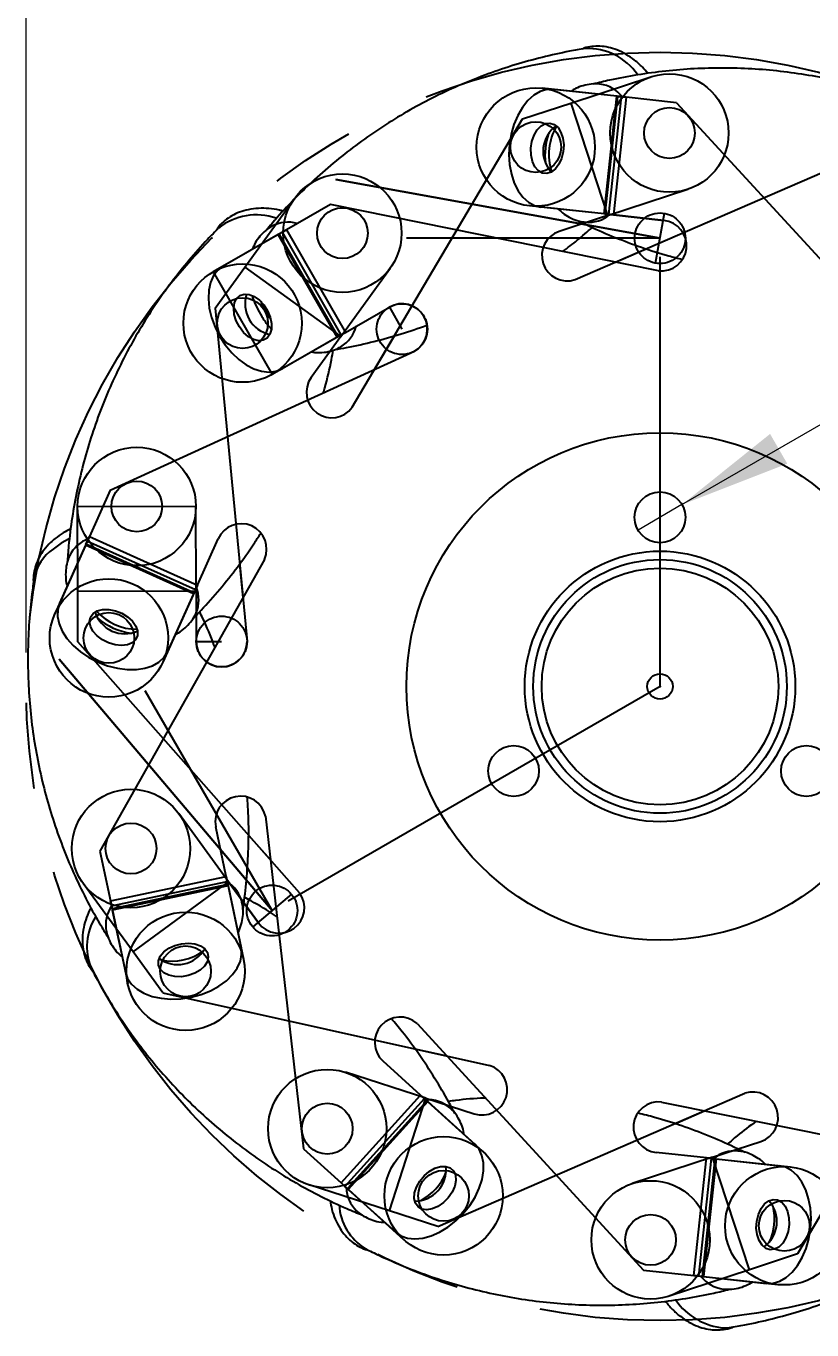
# Model space of a CAD drawing. Header units: millimetres. Extents: x 15 to 415, y 5 to 292.
# Drawn here: x 328.25 to 351.49, y 88.57 to 127.12 of the extents above; entities that cross this region are included whole.
import ezdxf

# ---------------------------------------------------------------- set-up
doc = ezdxf.new("R2010")
doc.units = ezdxf.units.MM
doc.header["$PDSIZE"] = -1
doc.linetypes.add('CENTERX2', pattern=[20.32, 12.7, -2.54, 2.54, -2.54])
doc.styles.add('SLDTEXTSTYLE0', font='TXT', dxfattribs={"width": 0.75})
doc.dimstyles.new('SLDDIMSTYLE0', dxfattribs={"dimtxt": 3.5, "dimasz": 3.302, "dimexe": 0, "dimexo": 0.0625, "dimgap": 0.875, "dimtad": 1, "dimlfac": 2, "dimrnd": 1e-09, "dimzin": 12, "dimdsep": 46, "dimtxsty": 'SLDTEXTSTYLE0', "dimsah": 1, "dimcen": 0.09, "dimadec": 0, "dimazin": 3, "dimtfac": 1, "dimtofl": 0, "dimtmove": 0, "dimatfit": 3, "dimfxl": 1, "dimfrac": 2, "dimtolj": 1, "dimtzin": 12, "dimarcsym": 0})
doc.dimstyles.new('SLDDIMSTYLE1', dxfattribs={"dimtxt": 3.5, "dimasz": 3.302, "dimexe": 0, "dimexo": 0.0625, "dimgap": 0.875, "dimtad": 1, "dimlfac": 2, "dimrnd": 1e-09, "dimzin": 12, "dimdsep": 46, "dimtxsty": 'SLDTEXTSTYLE0', "dimblk1": 'NONE', "dimsah": 1, "dimcen": 0, "dimadec": 0, "dimazin": 3, "dimtfac": 1, "dimtmove": 0, "dimatfit": 3, "dimldrblk": 'NONE', "dimfxl": 1, "dimfrac": 2, "dimtolj": 1, "dimtzin": 12, "dimarcsym": 0})

# ---------------------------------------------------------------- blocks, each defined once
blk = doc.blocks.new('_D')
at = {"color": 7, "linetype": 'Continuous', "lineweight": 18}
for p, q in [((328.247, 108.592), (328.247, 144.205)), ((365.747, 108.592), (365.747, 144.205)), ((328.247, 143.205), (365.747, 143.205))]:
    blk.add_line(p, q, dxfattribs=at)
for points in [[(328.247, 143.205), (331.549, 142.697), (331.549, 143.713)], [(365.747, 143.205), (362.445, 143.713), (362.445, 142.697)]]:
    blk.add_solid(points, dxfattribs=at)
at = {"color": 7, "linetype": 'Continuous', "lineweight": 18, "char_height": 3.5, "attachment_point": 1, "style": 'SLDTEXTSTYLE0'}
for s, insert in [('%%c', (348.317, 147.717)), ('75,00', (353.595, 147.77))]:
    blk.add_mtext(s, dxfattribs=dict(at, insert=insert))
blk = doc.blocks.new('_D_1')
at = {"color": 7, "linetype": 'Continuous', "lineweight": 18}
for q in [(379.801, 131.531), (346.347, 112.217)]:
    blk.add_line((347.646, 112.967), q, dxfattribs=at)
blk.add_solid([(347.646, 112.967), (350.76, 114.178), (350.252, 115.058)], dxfattribs=at)
at = {"color": 7, "linetype": 'Continuous', "lineweight": 18, "char_height": 3.5, "attachment_point": 1, "rotation": 30, "style": 'SLDTEXTSTYLE0'}
for s, insert in [('3,00', (369.685, 130.949)), ('%%c', (365.141, 128.264))]:
    blk.add_mtext(s, dxfattribs=dict(at, insert=insert))
blk = doc.blocks.new('_NONE')

msp = doc.modelspace()

# ---------------------------------------------------------------- linework, layer by layer
at = {"color": 7, "linetype": 'Continuous'}
for p, q in [((344.3543, 124.8383), (346.73, 125.6167)), ((345.9955, 125.0108), (343.5098, 125.2783)), ((345.9955, 125.0108), (345.621, 121.5309)), ((347.4869, 124.8503), (345.9955, 125.0108)), ((342.9288, 124.3712), (344.3543, 124.8383)), ((344.3543, 124.8383), (345.4441, 121.5123)), ((347.4869, 124.8503), (354.1826, 117.5587)), ((337.8955, 115.8468), (342.9288, 124.3712)), ((344.4858, 119.6198), (353.5684, 123.5576)), ((345.4441, 121.5123), (347.8198, 122.2907)), ((334.7217, 119.9914), (336.1862, 122.0176)), ((337.249, 121.8424), (335.9481, 121.0956)), ((346.9518, 119.879), (337.249, 121.8424)), ((345.621, 121.5309), (343.1353, 121.7984)), ((345.4441, 121.5123), (344.0187, 121.0452)), ((347.1124, 121.3704), (345.621, 121.5309)), ((345.621, 121.5309), (347.1124, 121.3704)), ((335.9481, 121.0956), (333.7799, 119.851)), ((335.9481, 121.0956), (337.6906, 118.0602)), ((333.8431, 118.7757), (334.7217, 119.9914)), ((334.7217, 119.9914), (337.5584, 117.9412)), ((337.5584, 117.9412), (339.0228, 119.9674)), ((333.8431, 118.7757), (334.7815, 108.9208)), ((337.6906, 118.0602), (338.9915, 118.8069)), ((337.6906, 118.0602), (335.5224, 116.8156)), ((337.5584, 117.9412), (336.6798, 116.7255)), ((330.7344, 113.3913), (339.7382, 117.506)), ((330.7344, 113.3913), (330.1209, 112.0225)), ((329.7778, 110.4083), (329.7716, 112.9083)), ((333.2778, 110.417), (333.2716, 112.917)), ((330.1209, 112.0225), (329.0984, 109.7412)), ((330.1209, 112.0225), (333.3148, 110.5909)), ((333.3148, 110.5909), (333.9283, 111.9597)), ((335.2971, 111.3462), (330.4314, 102.725)), ((329.7778, 110.4083), (333.2778, 110.417)), ((329.7815, 108.9083), (329.7778, 110.4083)), ((333.3148, 110.5909), (332.2922, 108.3096)), ((333.2778, 110.417), (333.2815, 108.917)), ((336.3333, 101.4871), (329.7815, 108.9083)), ((334.2373, 101.8137), (332.7628, 103.8326)), ((335.3247, 103.7524), (336.4558, 93.9177)), ((334.1649, 101.9762), (333.8567, 103.4442)), ((330.4314, 102.725), (330.7396, 101.257)), ((331.4108, 99.7494), (329.9364, 101.7683)), ((330.7396, 101.257), (334.1649, 101.9762)), ((331.4108, 99.7494), (334.2373, 101.8137)), ((334.1649, 101.9762), (334.6786, 99.5295)), ((335.122, 100.6024), (334.2373, 101.8137)), ((334.2373, 101.8137), (335.122, 100.6024)), ((330.7396, 101.257), (331.2533, 98.8104)), ((332.2955, 98.5381), (331.4108, 99.7494)), ((356.0977, 99.3369), (351.0644, 90.8126)), ((332.2955, 98.5381), (341.9581, 96.3853)), ((339.8107, 97.6251), (346.5064, 90.3335)), ((339.9164, 95.5064), (338.8042, 96.5129)), ((340.0704, 95.4175), (337.6908, 96.1841)), ((337.568, 92.9113), (339.9164, 95.5064)), ((338.9971, 92.0861), (340.0704, 95.4175)), ((339.9164, 95.5064), (341.7701, 93.829)), ((340.0704, 95.4175), (341.4981, 94.9575)), ((340.4249, 91.6262), (349.5074, 95.564)), ((347.0414, 95.3048), (356.7442, 93.3414)), ((348.5491, 93.6715), (349.9745, 94.1386)), ((336.4558, 93.9177), (337.568, 92.9113)), ((348.3723, 93.6529), (346.8809, 93.8134)), ((348.5491, 93.6715), (346.1734, 92.893)), ((347.9977, 90.173), (348.3723, 93.6529)), ((348.3723, 93.6529), (350.8579, 93.3854)), ((349.6389, 90.3455), (348.5491, 93.6715)), ((337.568, 92.9113), (339.4217, 91.2338)), ((338.9971, 92.0861), (336.6176, 92.8528)), ((340.4249, 91.6262), (338.9971, 92.0861)), ((351.0644, 90.8126), (349.6389, 90.3455)), ((346.5064, 90.3335), (347.9977, 90.173)), ((349.6389, 90.3455), (347.2632, 89.567)), ((347.9977, 90.173), (350.4834, 89.9055))]:
    msp.add_line(p, q, dxfattribs=at)
at = {"color": 7, "linetype": 'Continuous', "lineweight": 25}
for p, q in [((345.715, 125.041), (343.8495, 125.2417)), ((345.3404, 121.5611), (345.715, 125.041)), ((345.3724, 121.5576), (345.7469, 125.0375)), ((345.8463, 125.0268), (345.4718, 121.5469)), ((345.9955, 125.0108), (345.621, 121.5309)), ((345.7469, 125.0375), (345.715, 125.041)), ((345.7469, 125.0375), (345.8463, 125.0268)), ((345.8463, 125.0268), (345.9955, 125.0108)), ((347.4869, 124.8503), (345.9955, 125.0108)), ((347.4869, 124.8503), (354.1826, 117.5587)), ((337.249, 121.8424), (335.9481, 121.0956)), ((346.9518, 119.879), (337.249, 121.8424)), ((345.3404, 121.5611), (343.475, 121.7618)), ((345.3724, 121.5576), (345.3404, 121.5611)), ((345.4718, 121.5469), (345.3724, 121.5576)), ((345.4718, 121.5469), (345.621, 121.5309)), ((347.1124, 121.3704), (345.621, 121.5309)), ((335.818, 121.0209), (335.9481, 121.0956)), ((335.9481, 121.0956), (337.6906, 118.0602)), ((335.7034, 120.9552), (334.0762, 120.0211)), ((335.7313, 120.9711), (335.7034, 120.9552)), ((337.4459, 117.9197), (335.7034, 120.9552)), ((335.7313, 120.9711), (335.818, 121.0209)), ((337.4737, 117.9357), (335.7313, 120.9711)), ((335.818, 121.0209), (337.5605, 117.9855)), ((345.6781, 120.1367), (346.5898, 120.532)), ((337.6906, 118.0602), (338.9915, 118.8069)), ((337.5605, 117.9855), (337.4737, 117.9357)), ((337.5605, 117.9855), (337.6906, 118.0602)), ((338.5562, 116.9659), (339.1429, 117.9594)), ((337.4459, 117.9197), (335.8187, 116.9856)), ((337.4737, 117.9357), (337.4459, 117.9197)), ((330.7344, 113.3913), (339.7382, 117.506)), ((330.7344, 113.3913), (330.1209, 112.0225)), ((330.0186, 111.7944), (330.0055, 111.765)), ((330.0186, 111.7944), (330.0595, 111.8856)), ((333.2125, 110.3628), (330.0186, 111.7944)), ((330.0595, 111.8856), (330.1209, 112.0225)), ((330.0595, 111.8856), (333.2534, 110.4541)), ((330.1209, 112.0225), (333.3148, 110.5909)), ((333.3148, 110.5909), (333.9283, 111.9597)), ((330.0055, 111.765), (329.2381, 110.0529)), ((333.1994, 110.3335), (330.0055, 111.765)), ((335.2971, 111.3462), (330.4314, 102.725)), ((334.5631, 111.2149), (334.6583, 110.2145)), ((333.1994, 110.3335), (332.4319, 108.6213)), ((333.2125, 110.3628), (333.1994, 110.3335)), ((333.2534, 110.4541), (333.2125, 110.3628)), ((333.2534, 110.4541), (333.3148, 110.5909)), ((335.3247, 103.7524), (336.4558, 93.9177)), ((334.1649, 101.9762), (333.8567, 103.4442)), ((335.4732, 102.4613), (334.8258, 103.1946)), ((330.4314, 102.725), (330.7396, 101.257)), ((330.7396, 101.257), (334.1649, 101.9762)), ((330.7705, 101.1102), (334.1958, 101.8294)), ((334.1958, 101.8294), (334.1649, 101.9762)), ((334.1958, 101.8294), (334.2163, 101.7315)), ((334.2163, 101.7315), (330.791, 101.0124)), ((334.2229, 101.7001), (330.7976, 100.9809)), ((334.2163, 101.7315), (334.2229, 101.7001)), ((334.2229, 101.7001), (334.6084, 99.8638)), ((330.7705, 101.1102), (330.7396, 101.257)), ((330.791, 101.0124), (330.7705, 101.1102)), ((330.791, 101.0124), (330.7976, 100.9809)), ((330.7976, 100.9809), (331.1831, 99.1447)), ((339.8107, 97.6251), (346.5064, 90.3335)), ((339.7457, 96.8782), (340.6896, 96.6679)), ((339.9164, 95.5064), (338.8042, 96.5129)), ((337.568, 92.9113), (339.9164, 95.5064)), ((337.6792, 92.8106), (340.0276, 95.4058)), ((340.1018, 95.3387), (337.7533, 92.7435)), ((340.1256, 95.3171), (337.7772, 92.722)), ((340.0276, 95.4058), (339.9164, 95.5064)), ((340.0276, 95.4058), (340.1018, 95.3387)), ((340.1018, 95.3387), (340.1256, 95.3171)), ((340.1256, 95.3171), (341.5168, 94.0582)), ((347.0414, 95.3048), (356.7442, 93.3414)), ((347.4309, 94.6637), (348.3151, 95.047)), ((336.4558, 93.9177), (337.568, 92.9113)), ((348.3723, 93.6529), (346.8809, 93.8134)), ((347.9977, 90.173), (348.3723, 93.6529)), ((348.1469, 90.1569), (348.5214, 93.6368)), ((348.6208, 93.6261), (348.2463, 90.1462)), ((348.6528, 93.6227), (348.2783, 90.1428)), ((348.5214, 93.6368), (348.3723, 93.6529)), ((348.5214, 93.6368), (348.6208, 93.6261)), ((348.6208, 93.6261), (348.6528, 93.6227)), ((348.6528, 93.6227), (350.5183, 93.4219)), ((337.6792, 92.8106), (337.568, 92.9113)), ((337.7533, 92.7435), (337.6792, 92.8106)), ((337.7533, 92.7435), (337.7772, 92.722)), ((337.7772, 92.722), (339.1684, 91.463)), ((346.5064, 90.3335), (347.9977, 90.173)), ((348.1469, 90.1569), (347.9977, 90.173)), ((348.2463, 90.1462), (348.1469, 90.1569)), ((348.2463, 90.1462), (348.2783, 90.1428)), ((348.2783, 90.1428), (350.1437, 89.942)), ((348.8863, 88.6244), (349.0451, 88.6373))]:
    msp.add_line(p, q, dxfattribs=at)
at = {"color": 7, "linetype": 'CENTERX2'}
for p, q in [((346.9966, 120.8419), (337.41, 122.5751)), ((337.41, 122.5751), (346.9966, 120.8419)), ((346.8632, 120.1039), (347.1301, 121.5799)), ((335.9481, 121.0956), (337.6906, 118.0602)), ((346.9966, 120.8419), (339.4966, 120.8419)), ((346.9966, 107.5919), (346.9966, 120.8419)), ((333.7799, 119.851), (335.5224, 116.8156)), ((338.9915, 118.8069), (339.3648, 118.1565)), ((329.7716, 112.9083), (333.2716, 112.917)), ((329.7778, 110.4083), (333.2778, 110.417)), ((333.2815, 108.917), (334.0315, 108.9189)), ((335.5218, 100.9669), (329.2275, 108.4025)), ((329.2275, 108.4025), (335.5218, 100.9669)), ((346.9966, 107.5919), (335.5218, 100.9669)), ((335.5218, 100.9669), (331.7718, 107.4621)), ((336.0942, 101.4515), (334.9493, 100.4823))]:
    msp.add_line(p, q, dxfattribs=at)
at = {"color": 7, "linetype": 'Continuous', "lineweight": 25, "flags": 128}
for points in [[(343.8495, 125.2417), (343.6524, 125.2362), (343.4557, 125.178), (343.2652, 125.0688), (343.0868, 124.912), (342.9258, 124.7124), (342.7873, 124.476), (342.6753, 124.21), (342.5933, 123.9225), (342.5438, 123.6221), (342.5283, 123.3182), (342.5472, 123.0198), (342.6, 122.736), (342.6851, 122.4756), (342.7999, 122.2463), (342.9408, 122.0551), (343.1037, 121.9079), (343.2836, 121.8092), (343.475, 121.7618)], [(343.1785, 123.5018), (343.2091, 123.7034), (343.2733, 123.8902), (343.3664, 124.0481), (343.4814, 124.1654), (343.6098, 124.2336), (343.7421, 124.2475), (343.8685, 124.2061), (343.9796, 124.1124), (344.0671, 123.9735), (344.1246, 123.7996), (344.1478, 123.6036), (344.135, 123.4), (344.0872, 123.204), (344.0078, 123.0301), (343.9028, 122.8911), (343.7799, 122.7975), (343.6484, 122.756), (343.5178, 122.7699), (343.398, 122.8381), (343.2977, 122.9555), (343.2245, 123.1134), (343.1838, 123.3001), (343.1785, 123.5018)], [(334.0762, 120.0211), (333.92, 119.9008), (333.7951, 119.738), (333.7051, 119.5377), (333.6529, 119.306), (333.6401, 119.0499), (333.6669, 118.7772), (333.7327, 118.4962), (333.8354, 118.2154), (333.9719, 117.9433), (334.138, 117.6883), (334.3287, 117.458), (334.5382, 117.2595), (334.7601, 117.0988), (334.9877, 116.9807), (335.2141, 116.909), (335.4324, 116.8856), (335.636, 116.9114), (335.8187, 116.9856)], [(334.5561, 118.219), (334.4623, 118.4002), (334.4045, 118.589), (334.387, 118.7714), (334.411, 118.934), (334.4749, 119.0646), (334.5737, 119.1536), (334.7003, 119.1944), (334.8452, 119.1839), (334.9977, 119.123), (335.1465, 119.0161), (335.2805, 118.8711), (335.3898, 118.6989), (335.4663, 118.5122), (335.5043, 118.3248), (335.501, 118.1507), (335.4567, 118.0027), (335.3745, 117.8919), (335.2608, 117.8264), (335.1237, 117.8111), (334.9736, 117.8472), (334.8216, 117.9319), (334.6789, 118.059), (334.5561, 118.219)], [(329.5213, 111.9535), (329.2885, 111.8262), (329.0436, 111.6543)], [(329.2381, 110.0529), (329.1825, 109.8638), (329.177, 109.6586), (329.222, 109.4437), (329.316, 109.2256), (329.4561, 109.0109), (329.6381, 108.806), (329.8565, 108.6173), (330.1046, 108.4505), (330.3749, 108.3106), (330.6592, 108.2019), (330.9489, 108.1277), (331.235, 108.0903), (331.5091, 108.0907), (331.7626, 108.129), (331.988, 108.204), (332.1783, 108.3134), (332.3278, 108.454), (332.4319, 108.6213)], [(330.6855, 108.8771), (330.5032, 108.9685), (330.3455, 109.0873), (330.2241, 109.2246), (330.1479, 109.3702), (330.1228, 109.5134), (330.1505, 109.6435), (330.2289, 109.7509), (330.3523, 109.8276), (330.5115, 109.8679), (330.6947, 109.8689), (330.8883, 109.8304), (331.0779, 109.7553), (331.2496, 109.6492), (331.3904, 109.52), (331.4901, 109.3772), (331.5412, 109.2314), (331.54, 109.0935), (331.4864, 108.9736), (331.3845, 108.8807), (331.2419, 108.8216), (331.0691, 108.8008), (330.879, 108.8198), (330.6855, 108.8771)], [(331.1831, 99.1447), (331.2493, 98.959), (331.3655, 98.7898), (331.5281, 98.6424), (331.7324, 98.5212), (331.972, 98.4298), (332.2396, 98.3711), (332.5272, 98.3468), (332.826, 98.3577), (333.1269, 98.4034), (333.4208, 98.4825), (333.6987, 98.5928), (333.9523, 98.7307), (334.1737, 98.8921), (334.3563, 99.0721), (334.4946, 99.2652), (334.5842, 99.4656), (334.6226, 99.6672), (334.6084, 99.8638)], [(333.0453, 99.0442), (332.844, 99.011), (332.6466, 99.0144), (332.4677, 99.0541), (332.3205, 99.1272), (332.216, 99.2283), (332.1619, 99.3498), (332.1622, 99.4828), (332.2169, 99.6174), (332.322, 99.7435), (332.4697, 99.852), (332.6489, 99.9346), (332.8465, 99.9854), (333.0477, 100.0004), (333.2376, 99.9787), (333.4022, 99.9218), (333.5293, 99.8339), (333.6093, 99.7215), (333.6364, 99.5931), (333.6086, 99.458), (333.528, 99.3264), (333.4004, 99.208), (333.2354, 99.1115), (333.0453, 99.0442)], [(339.1684, 91.463), (339.331, 91.3517), (339.5245, 91.2831), (339.7427, 91.2595), (339.9792, 91.2814), (340.2268, 91.3483), (340.4778, 91.4582), (340.7248, 91.6075), (340.9601, 91.792), (341.1767, 92.0058), (341.3679, 92.2426), (341.528, 92.4951), (341.652, 92.7557), (341.7363, 93.0165), (341.7782, 93.2694), (341.7765, 93.507), (341.7313, 93.7218), (341.6438, 93.9074), (341.5168, 94.0582)], [(340.7339, 92.4763), (340.5906, 92.3311), (340.4289, 92.2178), (340.2608, 92.1448), (340.0988, 92.1174), (339.9548, 92.1377), (339.8396, 92.2042), (339.7617, 92.312), (339.7269, 92.4531), (339.7378, 92.6169), (339.7935, 92.7915), (339.8899, 92.9637), (340.0199, 93.1209), (340.1738, 93.2513), (340.3403, 93.3454), (340.5069, 93.396), (340.6613, 93.3996), (340.7921, 93.3558), (340.8896, 93.2678), (340.9465, 93.1422), (340.9586, 92.9883), (340.925, 92.8175), (340.8482, 92.6425), (340.7339, 92.4763)], [(350.1437, 89.942), (350.3408, 89.9476), (350.5376, 90.0058), (350.728, 90.115), (350.9065, 90.2717), (351.0674, 90.4714), (351.206, 90.7078), (351.3179, 90.9738), (351.3999, 91.2613), (351.4494, 91.5616), (351.4649, 91.8656), (351.446, 92.164), (351.3932, 92.4477), (351.3081, 92.7082), (351.1934, 92.9375), (351.0524, 93.1286), (350.8895, 93.2758), (350.7096, 93.3746), (350.5183, 93.4219)], [(350.8147, 91.682), (350.7841, 91.4803), (350.7199, 91.2936), (350.6268, 91.1357), (350.5118, 91.0183), (350.3834, 90.9501), (350.2511, 90.9363), (350.1247, 90.9777), (350.0137, 91.0713), (349.9261, 91.2103), (349.8686, 91.3842), (349.8454, 91.5802), (349.8582, 91.7838), (349.906, 91.9798), (349.9854, 92.1537), (350.0904, 92.2927), (350.2133, 92.3863), (350.3449, 92.4277), (350.4754, 92.4138), (350.5953, 92.3457), (350.6955, 92.2283), (350.7687, 92.0704), (350.8095, 91.8837), (350.8147, 91.682)]]:
    msp.add_lwpolyline(points, dxfattribs=at)
at = {"color": 7, "linetype": 'CENTERX2'}
for centre, radius in [((346.9966, 107.5919), 18.75), ((346.9966, 107.5919), 18.75), ((347.2749, 123.9537), 1.75), ((343.3226, 123.5383), 1.75), ((337.6045, 120.9925), 1.75), ((346.9966, 120.8419), 0.75), ((334.6512, 118.3333), 1.75), ((339.3648, 118.1565), 0.75), ((331.5216, 112.9126), 1.75), ((330.6953, 109.0254), 1.75), ((334.0315, 108.9189), 0.75), ((331.3496, 102.8005), 1.75), ((335.5218, 100.9669), 0.75), ((332.966, 99.1699), 1.75), ((337.1542, 94.5184), 1.75), ((340.5959, 92.5314), 1.75), ((350.6706, 91.6454), 1.75), ((346.7183, 91.23), 1.75)]:
    msp.add_circle(centre, radius, dxfattribs=at)
at = {"color": 7, "linetype": 'Continuous'}
for centre, radius in [((347.2749, 123.9537), 0.75), ((343.3226, 123.5383), 0.75), ((337.6045, 120.9925), 0.75), ((334.6512, 118.3333), 0.75), ((331.5216, 112.9126), 0.75), ((346.9966, 107.5919), 4), ((346.9966, 107.5919), 4), ((330.6953, 109.0254), 0.75), ((331.3496, 102.8005), 0.75), ((332.966, 99.1699), 0.75), ((337.1542, 94.5184), 0.75), ((340.5959, 92.5314), 0.75), ((350.6706, 91.6454), 0.75), ((346.7183, 91.23), 0.75)]:
    msp.add_circle(centre, radius, dxfattribs=at)
at = {"color": 7, "linetype": 'Continuous', "lineweight": 25}
for centre, radius in [((346.9966, 107.5919), 7.5), ((346.9966, 112.5919), 0.75), ((346.9966, 107.5919), 4), ((346.9966, 107.5919), 3.75), ((346.9966, 107.5919), 3.5), ((346.9966, 107.5919), 0.375), ((342.6665, 105.0919), 0.75), ((351.3267, 105.0919), 0.75)]:
    msp.add_circle(centre, radius, dxfattribs=at)
for centre, radius, start, end in [((344.8628, 124.6684), 1.7847, 34.61944, 92.60263), ((345.0917, 124.3987), 1.0099, 38.15456, 82.14399), ((344.4621, 123.4157), 0.9217, 125.54412, 222.17044), ((345.3164, 123.3237), 1.6085, 148.90594, 198.80862), ((335.0562, 119.7305), 1.8027, 70.94086, 128.27396), ((344.8688, 122.3187), 1.0075, 265.68694, 309.62354), ((335.9896, 120.323), 0.9952, 73.80945, 118.4347), ((347.0321, 120.6247), 0.75, 263.85728, 83.85728), ((335.6451, 118.9038), 0.9217, 161.54412, 258.17044), ((339.3648, 118.1565), 0.75, 299.85728, 119.85728), ((337.0306, 118.496), 1.011, 301.3885, 345.52638), ((334.6127, 111.653), 0.75, 335.85728, 155.85728), ((330.4345, 111.0129), 1.0038, 110.00293, 154.0376), ((329.8343, 110.529), 1.3754, 125.09352, 168.8363), ((332.3409, 110.1534), 1.0144, 337.79456, 21.46256), ((331.1641, 110.0712), 0.9217, 197.54412, 294.17044), ((331.5379, 110.9052), 1.6245, 222.00603, 269.70853), ((334.5907, 103.5983), 0.75, 11.85728, 191.85728), ((333.6508, 100.9608), 1.0166, 13.89246, 57.41564), ((331.6023, 100.5378), 1.001, 145.94891, 190.37907), ((331.7051, 99.8967), 1.6599, 147.90789, 201.89617), ((332.7305, 100.2916), 0.9217, 233.54412, 330.17044), ((332.5612, 101.0981), 1.6244, 258.41981, 305.29475), ((339.3074, 97.069), 0.75, 47.85728, 227.85728), ((340.1319, 94.3797), 0.9954, 49.35169, 93.90317), ((346.9611, 94.5591), 0.75, 83.85728, 263.85728), ((349.22, 92.8669), 0.9954, 85.53011, 129.9083), ((339.7461, 93.3004), 0.9217, 269.54412, 6.17044), ((339.1434, 93.8458), 1.6492, 297.62896, 338.0856), ((338.7116, 92.8095), 0.9964, 181.83591, 226.34259), ((339.1598, 92.3772), 1.66, 183.94309, 237.94634), ((349.5312, 91.7681), 0.9217, 305.54412, 42.17044), ((348.7135, 91.8561), 1.6689, 335.06236, 12.6522), ((348.9931, 90.761), 0.9954, 217.82987, 262.84137), ((349.0705, 90.5879), 1.9721, 215.26356, 264.6419)]:
    msp.add_arc(centre, radius, start, end, dxfattribs=at)
at = {"color": 8, "linetype": 'Continuous', "lineweight": 25}
for centre, radius, start, end in [((345.5799, 123.2954), 1.9851, 160.99852, 186.71604), ((337.0564, 119.714), 2.0098, 201.44585, 218.26871), ((331.6205, 111.0895), 1.9403, 229.05917, 262.65539)]:
    msp.add_arc(centre, radius, start, end, dxfattribs=at)
at = {"color": 7, "linetype": 'Continuous'}
for centre, start, end in [((344.2522, 120.3325), 108.14272, 288.14272), ((347.0321, 120.6247), 263.85728, 83.85728), ((339.3648, 118.1565), 299.85728, 119.85728), ((337.2876, 116.2861), 144.14272, 324.14272), ((334.6127, 111.653), 335.85728, 155.85728), ((334.0315, 108.9189), 180.14272, 0.14272), ((334.5907, 103.5983), 11.85728, 191.85728), ((335.7276, 101.0448), 216.14272, 36.14272), ((339.3074, 97.069), 47.85728, 227.85728), ((341.7281, 95.6714), 252.14272, 72.14272), ((349.741, 94.8513), 288.14272, 108.14272), ((346.9611, 94.5591), 83.85728, 263.85728)]:
    msp.add_arc(centre, 0.75, start, end, dxfattribs=at)
at = {"color": 7, "linetype": 'Continuous', "lineweight": 25}
for points, knots in [([(344.7829, 126.4514), (344.6285, 126.4249), (344.2053, 126.3523), (343.5114, 126.198), (342.7058, 125.9759), (341.908, 125.7084), (341.1216, 125.3964), (340.3505, 125.0403), (339.5985, 124.6412), (338.869, 124.2005), (338.1651, 123.7203), (337.4901, 123.2028), (336.8463, 122.6511), (336.2373, 122.0676), (335.7411, 121.5433), (335.4592, 121.2098), (335.3551, 121.0866)], [0, 0, 0, 0, 0.0436976, 0.1197905, 0.1956331, 0.2713594, 0.3470007, 0.4226002, 0.4982098, 0.5738874, 0.649685, 0.7256499, 0.8018381, 0.8782986, 0.9550706, 1, 1, 1, 1]), ([(346.6366, 125.7135), (346.5845, 125.7764), (346.465, 125.9209), (346.2482, 126.1124), (345.9948, 126.2871), (345.7325, 126.4138), (345.4723, 126.4923), (345.2221, 126.5266), (344.9793, 126.5153), (344.7967, 126.4844), (344.7033, 126.4429), (344.6819, 126.4334)], [0, 0, 0, 0, 0.1030184, 0.2365919, 0.371919, 0.5084987, 0.628534, 0.7446183, 0.8572342, 0.9674367, 1, 1, 1, 1]), ([(355.8157, 124.2019), (355.6752, 124.2712), (355.2901, 124.4612), (354.6381, 124.7443), (353.8559, 125.0381), (353.0532, 125.2907), (352.2336, 125.5005), (351.4004, 125.6656), (350.5574, 125.7847), (349.7082, 125.857), (348.8565, 125.8822), (348.0063, 125.8603), (347.1611, 125.7924), (346.3254, 125.6783), (345.6115, 125.5449), (345.1831, 125.4397), (345.0223, 125.4002)], [0, 0, 0, 0, 0.0436444, 0.1196446, 0.1953948, 0.2710289, 0.3465781, 0.4220854, 0.497603, 0.5731884, 0.6488937, 0.7247661, 0.8008614, 0.8772289, 0.9539074, 1, 1, 1, 1]), ([(345.2291, 125.3974), (345.2229, 125.3987), (345.136, 125.4159), (344.9637, 125.4048), (344.7239, 125.3607), (344.5214, 125.2856), (344.4085, 125.214), (344.3648, 125.1863)], [0, 0, 0, 0, 0.0209461, 0.2929862, 0.5612283, 0.8297598, 1, 1, 1, 1]), ([(335.849, 121.6444), (335.8121, 121.655), (335.6738, 121.6951), (335.4283, 121.7261), (335.1192, 121.7337), (334.8277, 121.6964), (334.563, 121.6208), (334.3306, 121.5134), (334.1284, 121.3732), (333.9722, 121.2282), (333.9013, 121.1195), (333.8739, 121.0775)], [0, 0, 0, 0, 0.0489224, 0.1838394, 0.3204675, 0.4587592, 0.5818974, 0.7010964, 0.8164954, 0.9290154, 1, 1, 1, 1]), ([(343.9848, 121.707), (344.0414, 121.6551), (344.1576, 121.5489), (344.3693, 121.4273), (344.5845, 121.3432), (344.7326, 121.3259), (344.7944, 121.3187)], [0, 0, 0, 0, 0.2497931, 0.5119748, 0.7965828, 1, 1, 1, 1]), ([(333.9402, 121.1464), (333.8309, 121.0342), (333.5311, 120.7267), (333.0604, 120.194), (332.5392, 119.5409), (332.051, 118.8555), (331.5982, 118.1408), (331.1837, 117.3995), (330.8099, 116.6346), (330.4787, 115.8493), (330.1916, 115.0471), (329.9496, 114.2317), (329.7531, 113.4068), (329.6034, 112.5768), (329.5095, 111.8551), (329.477, 111.4138), (329.4648, 111.2472)], [0, 0, 0, 0, 0.0436267, 0.1195962, 0.1953157, 0.2709191, 0.3464377, 0.4219145, 0.4974014, 0.5729562, 0.6486308, 0.7244725, 0.800537, 0.8768735, 0.953521, 1, 1, 1, 1]), ([(335.5167, 121.1956), (335.4554, 121.1576), (335.3248, 121.0767), (335.1604, 120.9074), (335.0244, 120.7185), (334.9648, 120.5794), (334.9374, 120.5154)], [0, 0, 0, 0, 0.2373398, 0.505078, 0.7721628, 1, 1, 1, 1]), ([(344.1173, 120.4526), (344.2632, 120.5614), (344.5663, 120.7874), (344.8473, 121.0352), (344.9929, 121.1637)], [0, 0, 0, 0, 0.4815301, 1, 1, 1, 1]), ([(344.6, 121.3507), (344.7037, 121.2997), (345.0521, 121.1282), (345.6664, 120.8621), (346.4491, 120.5699), (347.1142, 120.3544), (347.523, 120.2532), (347.6578, 120.2198)], [0, 0, 0, 0, 0.1084247, 0.3645271, 0.6197869, 0.8746556, 1, 1, 1, 1]), ([(334.9329, 119.148), (334.9379, 119.1295), (334.9697, 119.0123), (335.0635, 118.8022), (335.2145, 118.5272), (335.3614, 118.3132), (335.4643, 118.2032), (335.4966, 118.1686)], [0, 0, 0, 0, 0.0513637, 0.3248369, 0.5987222, 0.8738133, 1, 1, 1, 1]), ([(337.3839, 117.5521), (337.4982, 117.5718), (337.8813, 117.6379), (338.5348, 117.7849), (339.328, 118.0002), (339.846, 118.1804), (340.0984, 118.2683)], [0, 0, 0, 0, 0.1261124, 0.4229577, 0.7188265, 1, 1, 1, 1]), ([(336.6806, 117.4804), (336.7466, 117.4719), (336.8927, 117.4529), (337.1265, 117.4739), (337.3569, 117.5295), (337.4935, 117.603), (337.5532, 117.6351)], [0, 0, 0, 0, 0.2192836, 0.4857495, 0.7754252, 1, 1, 1, 1]), ([(337.0375, 116.2718), (337.0528, 116.3227), (337.1499, 116.6457), (337.2494, 117.0712), (337.3154, 117.4448), (337.3327, 117.543)], [0, 0, 0, 0, 0.1211587, 0.7690399, 1, 1, 1, 1]), ([(329.5688, 112.249), (329.4932, 112.2116), (329.328, 112.1298), (329.1327, 111.99), (328.9395, 111.8216), (328.775, 111.6379), (328.6298, 111.4115), (328.5294, 111.1819), (328.4743, 110.9386), (328.4539, 110.7658), (328.4674, 110.6762), (328.4679, 110.6728)], [0, 0, 0, 0, 0.1166315, 0.2551274, 0.3402512, 0.4872509, 0.61643, 0.7413646, 0.8627728, 0.9947188, 1, 1, 1, 1]), ([(333.1671, 109.579), (333.254, 109.6683), (333.5311, 109.9531), (333.9803, 110.4617), (334.4999, 111.116), (334.904, 111.6724), (335.1207, 112.0201), (335.188, 112.1282)], [0, 0, 0, 0, 0.1171305, 0.3737061, 0.6294375, 0.8847769, 1, 1, 1, 1]), ([(329.5382, 111.4514), (329.5182, 111.4094), (329.4632, 111.2937), (329.4214, 111.0864), (329.4132, 110.8426), (329.4301, 110.664), (329.4597, 110.5714), (329.4642, 110.5573)], [0, 0, 0, 0, 0.1520775, 0.4194974, 0.6847338, 0.9523061, 1, 1, 1, 1]), ([(328.485, 110.7957), (328.4625, 110.6407), (328.4008, 110.2157), (328.333, 109.5081), (328.2953, 108.6734), (328.3032, 107.8319), (328.3569, 106.9876), (328.4573, 106.1442), (328.6045, 105.3057), (328.7982, 104.4757), (329.0374, 103.6579), (329.321, 102.856), (329.6468, 102.0732), (330.0135, 101.3137), (330.3618, 100.6744), (330.5951, 100.2982), (330.6833, 100.156)], [0, 0, 0, 0, 0.04362426, 0.11958937, 0.19530457, 0.27090373, 0.346418, 0.42189051, 0.49737321, 0.57292373, 0.64859401, 0.72443136, 0.8004916, 0.87682378, 0.95346686, 1, 1, 1, 1]), ([(332.6594, 109.1289), (332.691, 109.1441), (332.7962, 109.1948), (332.9516, 109.3159), (333.12, 109.4938), (333.2296, 109.6492), (333.2677, 109.7505), (333.2757, 109.7719)], [0, 0, 0, 0, 0.1145997, 0.3819074, 0.6430654, 0.9245918, 1, 1, 1, 1]), ([(333.8299, 108.7466), (333.8209, 108.772), (333.7178, 109.0655), (333.5685, 109.4194), (333.4143, 109.7367), (333.3824, 109.8025)], [0, 0, 0, 0, 0.0700444, 0.807407, 1, 1, 1, 1]), ([(334.6601, 100.9926), (334.6774, 101.1127), (334.7337, 101.5029), (334.7976, 102.1752), (334.8338, 103.0099), (334.8327, 103.7247), (334.8012, 104.1606), (334.7901, 104.3149)], [0, 0, 0, 0, 0.1117082, 0.3628376, 0.6131408, 0.8630604, 1, 1, 1, 1]), ([(330.1663, 101.0498), (330.1522, 101.0252), (330.0859, 100.9088), (330.0043, 100.6871), (329.9284, 100.3903), (329.9038, 100.1025), (329.9235, 99.8341), (329.9828, 99.5926), (330.0775, 99.3665), (330.1733, 99.2369), (330.2215, 99.1716)], [0, 0, 0, 0, 0.0400738, 0.188937, 0.3397427, 0.4913621, 0.6231127, 0.7505603, 0.8745175, 1, 1, 1, 1]), ([(334.5139, 100.3142), (334.5161, 100.3178), (334.5607, 100.3925), (334.6138, 100.5522), (334.6653, 100.7945), (334.673, 101.0164), (334.6432, 101.1527), (334.632, 101.2045)], [0, 0, 0, 0, 0.013687, 0.282086, 0.5433656, 0.8265531, 1, 1, 1, 1]), ([(335.6665, 100.7804), (335.6532, 100.7896), (335.4061, 100.9601), (335.0861, 101.1527), (334.7748, 101.3189), (334.7103, 101.3534)], [0, 0, 0, 0, 0.043231, 0.8016463, 1, 1, 1, 1]), ([(330.6214, 100.3574), (330.6234, 100.3424), (330.6363, 100.2461), (330.7049, 100.0786), (330.8259, 99.8669), (330.9566, 99.7064), (331.0538, 99.6283), (331.0872, 99.6015)], [0, 0, 0, 0, 0.0500543, 0.3218614, 0.5902279, 0.8593795, 1, 1, 1, 1]), ([(330.1647, 99.2782), (330.2376, 99.1395), (330.4374, 98.7594), (330.7985, 98.1472), (331.2587, 97.4497), (331.7596, 96.7735), (332.2994, 96.122), (332.8763, 95.4988), (333.4883, 94.9069), (334.1329, 94.3492), (334.8071, 93.8283), (335.5078, 93.3462), (336.2315, 92.9044), (336.9746, 92.5055), (337.633, 92.1927), (338.0438, 92.025), (338.1996, 91.9615)], [0, 0, 0, 0, 0.0436127, 0.1195577, 0.1952529, 0.270832, 0.3463263, 0.4217789, 0.4972416, 0.5727721, 0.6484224, 0.7242397, 0.8002798, 0.8765918, 0.9532146, 1, 1, 1, 1]), ([(340.9262, 94.97), (340.8684, 95.0797), (340.6834, 95.4307), (340.3387, 96.0145), (339.8774, 96.7111), (339.4494, 97.2976), (339.1603, 97.6403), (339.0533, 97.7672)], [0, 0, 0, 0, 0.1127113, 0.3607712, 0.608015, 0.8548798, 1, 1, 1, 1]), ([(341.8354, 95.4202), (341.8224, 95.4199), (341.5255, 95.4126), (341.1575, 95.3806), (340.8087, 95.3322), (340.737, 95.3222)], [0, 0, 0, 0, 0.0349469, 0.8016238, 1, 1, 1, 1]), ([(341.2011, 94.3439), (341.1999, 94.3562), (341.1903, 94.4508), (341.1355, 94.6178), (341.0302, 94.8413), (340.9084, 95.0162), (340.8094, 95.1018), (340.7756, 95.131)], [0, 0, 0, 0, 0.0404606, 0.3088181, 0.5703019, 0.8533079, 1, 1, 1, 1]), ([(349.5187, 93.8098), (349.4064, 93.865), (349.0494, 94.0408), (348.4263, 94.3109), (347.6437, 94.6034), (346.9494, 94.8273), (346.5108, 94.9354), (346.3464, 94.9759)], [0, 0, 0, 0, 0.1133056, 0.3603746, 0.6066307, 0.8525094, 1, 1, 1, 1]), ([(349.8431, 94.7379), (349.6515, 94.5964), (349.3573, 94.3791), (349.0844, 94.1407), (348.9893, 94.0575)], [0, 0, 0, 0, 0.6511456, 1, 1, 1, 1]), ([(349.0445, 88.6372), (349.1989, 88.6637), (349.6221, 88.7363), (350.316, 88.8905), (351.1215, 89.1126), (351.9194, 89.3801), (352.7058, 89.6921), (353.4768, 90.0483), (354.2289, 90.4474), (354.9584, 90.888), (355.6622, 91.3683), (356.3373, 91.8857), (356.9811, 92.4375), (357.5901, 93.021), (358.089, 93.5483), (358.3736, 93.885), (358.4802, 94.0112)], [0, 0, 0, 0, 0.0436483, 0.1196552, 0.1954121, 0.2710528, 0.3466087, 0.4221227, 0.497647, 0.5732391, 0.648951, 0.7248301, 0.8009322, 0.8773064, 0.9539917, 1, 1, 1, 1]), ([(350.1031, 93.4666), (350.0853, 93.4857), (350.0117, 93.5649), (349.8569, 93.6725), (349.6374, 93.7831), (349.4463, 93.8447), (349.3279, 93.8518), (349.2949, 93.8537)], [0, 0, 0, 0, 0.08464916, 0.35107472, 0.6110913, 0.89183516, 1, 1, 1, 1]), ([(337.2381, 92.389), (337.2537, 92.3011), (337.2878, 92.1094), (337.387, 91.8328), (337.5215, 91.5742), (337.6843, 91.3557), (337.8652, 91.1786), (338.067, 91.0423), (338.236, 90.9568), (338.3399, 90.9336), (338.3667, 90.9276)], [0, 0, 0, 0, 0.12943388, 0.28235916, 0.43679163, 0.57281852, 0.70437715, 0.83195207, 0.95671256, 1, 1, 1, 1]), ([(338.0266, 92.0929), (338.0436, 92.0755), (338.1179, 91.9994), (338.2803, 91.9009), (338.5048, 91.8055), (338.6979, 91.7567), (338.8149, 91.7525), (338.8498, 91.7513)], [0, 0, 0, 0, 0.0803012, 0.3504203, 0.6174339, 0.8856611, 1, 1, 1, 1]), ([(338.277, 90.9712), (338.4175, 90.9019), (338.8026, 90.7119), (339.4546, 90.4287), (340.2368, 90.135), (341.0395, 89.8824), (341.8591, 89.6726), (342.6923, 89.5075), (343.5353, 89.3884), (344.3845, 89.316), (345.2362, 89.2909), (346.0864, 89.3127), (346.9316, 89.3807), (347.7672, 89.4948), (348.4755, 89.627), (348.8982, 89.7307), (349.0533, 89.7688)], [0, 0, 0, 0, 0.04371537, 0.11983912, 0.19571244, 0.27146948, 0.34714146, 0.42277158, 0.49841192, 0.57412021, 0.64994853, 0.72594425, 0.80216334, 0.87865492, 0.95545807, 1, 1, 1, 1]), ([(348.8729, 89.7771), (348.9367, 89.7719), (349.0817, 89.7599), (349.3067, 89.797), (349.5376, 89.8712), (349.6767, 89.9528), (349.7454, 89.993)], [0, 0, 0, 0, 0.2093427, 0.475688, 0.7411189, 1, 1, 1, 1]), ([(347.1576, 89.4192), (347.1906, 89.3753), (347.2873, 89.2469), (347.4766, 89.0628), (347.7203, 88.8718), (347.9764, 88.7264), (348.2343, 88.6272), (348.4681, 88.5773), (348.6818, 88.5629), (348.8961, 88.5807), (349.0584, 88.6101), (349.147, 88.6524), (349.157, 88.6572)], [0, 0, 0, 0, 0.0671073, 0.1963069, 0.3271172, 0.4595636, 0.5779874, 0.6926846, 0.7799802, 0.8666802, 0.9848889, 1, 1, 1, 1])]:
    msp.add_open_spline(points, degree=3, knots=knots, dxfattribs=at)
at = {"color": 7, "linetype": 'Continuous'}
msp.add_point((346.9966, 107.5919), dxfattribs=at)
msp.add_point((346.9966, 107.5919), dxfattribs=at)

# ---------------------------------------------------------------- dimensions: what is measured, and where the dimension line sits
at = {"color": 7, "linetype": 'Continuous', "lineweight": 18}
dim = msp.add_linear_dim(base=(365.7466, 143.2049), p1=(328.2466, 107.5919), p2=(365.7466, 107.5919), text='%%c<>', dimstyle='SLDDIMSTYLE0', dxfattribs=at)
dim.commit()
dim.dimension.update_dxf_attribs({"geometry": '_D', "text_midpoint": (356.7748, 143.2049), "dimtype": 160})
dim = msp.add_diameter_dim_2p(p1=(346.3471, 112.2169), p2=(347.6461, 112.9669), dimstyle='SLDDIMSTYLE1', dxfattribs=at)
dim.commit()
dim.dimension.update_dxf_attribs({"geometry": '_D_1', "text_midpoint": (373.7057, 128.0124), "dimtype": 163})

doc.saveas('drawing.dxf')
